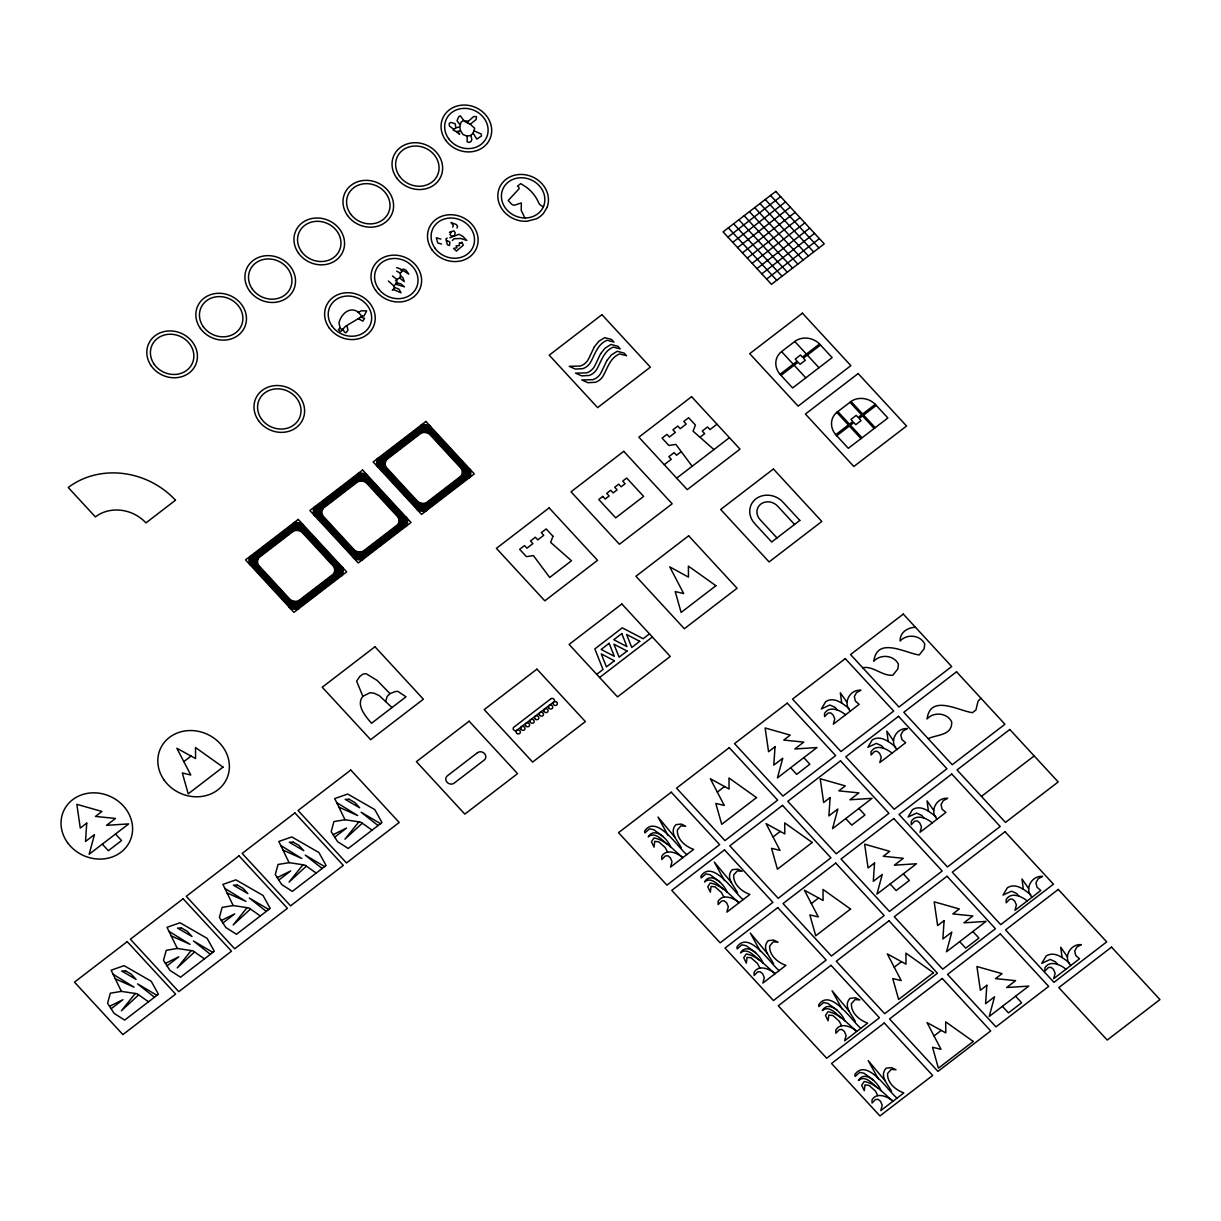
<?xml version="1.0" encoding="UTF-8"?>
<svg xmlns="http://www.w3.org/2000/svg" width="1221" height="1221" viewBox="0 0 1221 1221"><rect width="100%" height="100%" fill="white"/><g stroke="black" fill="none" stroke-linecap="round" stroke-linejoin="round"><path stroke-width="1.5" d="M470.207 124.252L474.694 128.251L473.107 133.104L470.94 135.363L467.246 136.187L463.217 134.661L460.531 130.876L459.691 126.892L461.172 121.932L463.751 120.558L468.284 121.306L473.641 116.59L476.495 116.606L476.129 119.505L470.207 124.252L464.957 121.642M470.94 135.363L471.779 139.545L471.23 141.377L469.017 142.475L467.109 141.728L467.246 136.187M400.763 275.763L402.976 277.93L404.273 281.624L400.274 278.525L400.412 273.214L401.984 270.955L399.725 268.62L396.642 267.658M388.37 280.983L394.398 286.492L394.124 288.69L392.277 290.216M452.335 240.522L454.136 238.736L460.76 238.477L466.834 240.461L462.912 236.416L458.913 234.264L449.832 237.805M385.622 701.571L387.194 696.321L390.003 693.65L394.841 691.697L397.695 691.284L406.013 696.809L371.55 723.259C365.751 716.559 355.632 705.082 362.851 696.306L370.055 692.704L373.916 693.162L379.212 695.573L392.017 707.554M452.747 227.091L453.327 225.336L450.976 222.466L456.181 224.466L457.585 226.297L457.005 228.052M467.582 122.955L468.284 121.306M459.691 126.892L455.876 127.808L453.037 129.991L456.608 131.67L460.531 130.876M451.251 231.898L450 234.264L451.175 235.974L454.365 236.035L455.204 232.677L453.922 230.845L449.404 232.311M342.307 329.991L340.171 328.128L338.339 329.67L340.628 331.7L345.421 326.343L361.95 316.453L362.072 317.491L364.575 318.36L362.774 321.154L358.272 318.574M393.834 285.882L396.993 282.936L397.008 281.242L395.497 280.632L400.213 277.335M135.287 993.482L121.367 1010.79L138.66 994.856M191.178 950.564L177.259 967.887L194.566 951.953M247.085 907.661L233.165 924.969L250.458 909.035M302.976 864.758L289.056 882.066L306.364 866.132M358.882 821.84L344.948 839.163L362.255 823.229M361.95 316.453L360.119 317.506M357.997 312.607L361.263 310.806L366.682 310.867L363.965 316.025L361.508 315.812L358.028 311.889C349.374 306.12 340.888 314.423 338.98 322.863L340.171 328.128M447.191 238.019L445.894 239.026L447.344 244.749L449.481 245.528L449.862 242.017L446.52 240.354M727.914 237.133L780.646 196.642M732.753 242.369L785.485 201.892M737.591 247.619L790.323 207.143M742.429 252.869L795.176 212.378M747.283 258.104L800.014 217.628M752.121 263.354L804.853 222.878M756.959 268.605L809.691 228.129M761.797 273.84L814.529 233.364M766.635 279.09L819.383 238.614M183.822 761.629L191.056 756.074M781.577 351.602L794.764 341.483A18.208 16.224 23.9 0 1 800.732 338.614L801.846 338.37A18.208 16.224 23.9 0 1 819.23 343.65L832.157 357.6L792.612 387.957L779.746 373.962A18.208 16.224 23.9 0 1 781.577 351.602L793.207 364.194M780.036 374.298L797.16 361.157L795.222 359.066L800.488 355.021L802.426 357.112L819.55 343.971M664.239 464.682L671.275 459.294L668.864 456.669L674.129 452.625L676.556 455.235L681.257 451.633M699.969 437.255L704.67 433.653L702.258 431.028L707.524 426.984L709.95 429.609L716.986 424.206M780.982 375.366L798.122 362.21L800.06 364.301L805.341 360.256L803.403 358.165L820.543 345.009M676.678 478.159L729.41 437.683M835.759 434.676L848.397 424.969L836.797 412.393M875.274 404.334L862.637 414.041L851.022 401.465M836.706 435.729L849.358 426.022L860.973 438.614M876.251 405.372L863.598 415.094L875.213 427.686M111.126 1008.76L122.939 999.694L109.554 1006.302M167.018 965.857L178.831 956.791L165.446 963.384M222.924 922.954L234.737 913.888L221.352 920.481M278.815 880.036L290.629 870.97L277.243 877.578M334.722 837.133L346.52 828.067L333.135 834.66M596.718 674.343L603.021 669.505L594.825 648.916L622.283 627.838L643.131 638.72L649.45 633.867M599.618 677.502L652.35 637.011M717.322 792.093L724.557 786.538M773.03 836.98L780.265 831.425M980.921 698.214L978.052 701.159L975.93 709.996L972.45 712.682C958.516 710.79 930.371 693.849 927.09 718.91C933.744 711.507 947.191 712.774 951.693 721.855C952.38 735.79 936.766 734.386 928.189 738.705M811.339 903.555L818.574 898M981.44 796.397L1034.172 755.921M894.245 967.23L901.48 961.675M934.034 1035.942L941.254 1030.387M400.747 269.612L403.678 269.139L406.044 270.238L408.837 274.16L403.541 270.818L401.77 270.711L401.831 271.703M915.445 627.273C907.707 627.518 899.77 632.295 900.152 640.994C906.821 633.607 920.268 634.874 924.77 643.955L924.16 648.702L919.199 654.975C905.265 653.082 877.121 636.156 873.824 661.202C880.494 653.815 893.94 655.082 898.442 664.163L897.832 668.91L892.872 675.182C882.218 676.358 873.488 665.674 862.667 667.704M344.994 819.734L333.913 821.58L331.196 831.623L337.606 841.666L348.229 848.473L381.99 822.557L374.801 809.615L347.695 794.032L334.722 798.58L344.994 819.734L360.683 822.115L372.1 830.158M289.087 862.652L278.022 864.483L275.29 874.526L281.715 884.569L292.338 891.376L326.099 865.475L318.91 852.533L291.804 836.934L278.815 841.483L289.087 862.652L304.792 865.033L316.208 873.061M233.196 905.555L222.13 907.386L219.398 917.429L225.809 927.472L236.447 934.294L270.192 908.378L263.003 895.436L235.897 879.853L222.924 884.401L233.196 905.555L248.901 907.936L260.302 915.964M177.304 948.458L166.224 950.304L163.507 960.347L169.917 970.39L180.54 977.197L214.301 951.281L207.112 938.338L180.006 922.755L167.018 927.304L177.304 948.458L192.994 950.854L204.411 958.882M121.398 991.376L110.333 993.207L107.601 1003.25L114.026 1013.293L124.649 1020.1L158.409 994.199L151.221 981.257L124.099 965.658L111.126 970.207L121.398 991.376L137.103 993.757L148.519 1001.785M440.918 239.087L436.34 237.79L437.759 242.979L441.529 244.032M395.802 282.906L400.58 283.623L404.502 286.874L395.986 284.234M845.573 714.789C840.155 710.179 829.273 705.311 824.511 713.476L824.602 716.635L827.975 713.125L830.616 712.85L833.088 714.911L834.767 718.833L833.317 724.19L859.157 704.364L855.372 701.068L854.334 696.535L856.547 692.597L860.958 690.247C850.396 689.056 842.169 702.808 850.365 711.11M892.063 753.159C886.629 748.549 875.762 743.681 871 751.846L871.092 755.005L874.465 751.495L877.09 751.236L879.578 753.281L881.257 757.203L879.807 762.56L905.646 742.734L901.861 739.438L900.823 734.92L903.036 730.967L907.447 728.616C896.87 727.426 888.659 741.178 896.855 749.48M932.295 822.862C926.861 818.253 915.994 813.384 911.232 821.55L911.309 824.709L914.682 821.184L917.322 820.924L919.795 822.969L921.473 826.907L920.039 832.264L945.878 812.438L942.078 809.141L941.055 804.608L943.253 800.655L947.679 798.32C937.102 797.13 928.891 810.881 937.087 819.184M1027.212 900.961C1021.779 896.351 1010.912 891.467 1006.15 899.633L1006.241 902.807L1009.614 899.282L1012.24 899.022L1014.727 901.067L1016.406 904.99L1014.956 910.362L1040.796 890.521L1037.011 887.24L1035.973 882.707L1038.186 878.754L1042.597 876.419C1032.035 875.213 1023.808 888.964 1032.004 897.282M1065.948 969.215C1060.515 964.605 1049.648 959.737 1044.886 967.902L1044.978 971.061L1048.351 967.551L1050.976 967.291L1053.464 969.337L1055.142 973.259L1053.692 978.632L1079.532 958.79L1075.747 955.509L1074.709 950.976L1076.922 947.023L1081.333 944.672C1070.756 943.482 1062.545 957.233 1070.741 965.536M460.103 242.811L461.584 243.086L459.294 243.025L459.401 245.558L456.074 245.894L457.02 247.787L453.571 248.428L456.41 251.083L463.308 245.177L461.859 242.063M400.412 273.214L396.718 271.138M463.751 120.558L460.439 115.858L458.669 116.804L457.005 120.696L459.691 124.267M394.414 287.408L399.008 289.209L401.037 292.765L393.193 289.453M397.207 279.64L392.46 275.977M338.873 807.142L357.692 815.567L336.675 802.609M282.967 850.045L301.801 858.485L280.769 845.512M227.075 892.948L245.909 901.388L224.878 888.43M171.184 935.866L190.003 944.306L168.986 931.333M115.278 978.769L134.112 987.209L113.08 974.236M543.238 206.99L540.323 204.96A9.676 8.623 23.9 0 1 538.675 202.823L538.049 201.389A36.752 32.738 23.9 0 0 526.266 187.164L520.757 183.623L517.445 186.187L518.467 186.935A1.801 1.603 23.9 0 1 518.727 189.209L508.195 200.458L511.187 203.724A4.045 3.602 23.9 0 0 514.56 205.189L521.336 202.93L521.23 210.47L524.908 217.964M474.343 130.937L481.272 134.066L481.532 135.882L476.816 139.102L473.107 133.104M849.236 708.684C842.811 703.601 834.248 696.306 825.747 701.571L821.367 708.928L829.868 705.005L835.088 707.371L837.301 709.996M895.726 747.054C889.3 741.971 880.738 734.691 872.237 739.941L867.856 747.313L876.342 743.375L881.577 745.741L883.79 748.366M935.942 816.742C929.532 811.675 920.97 804.38 912.469 809.645L908.088 817.002L916.574 813.079L921.794 815.43L924.007 818.07M1030.875 894.84C1024.45 889.773 1015.887 882.478 1007.386 887.743L1003.006 895.1L1011.492 891.177L1016.727 893.528L1018.94 896.168M1069.611 963.11C1063.186 958.027 1054.623 950.747 1046.122 955.997L1041.742 963.369L1050.228 959.447L1055.448 961.797L1057.676 964.422M681.272 847.817C677.853 840.75 668.665 832.569 675.915 824.633L681.364 824.068L685.759 826.235L680.997 825.823L677.365 829.929C676.785 839.376 685.469 846.535 693.604 849.373L670.558 867.078L672.008 861.705L670.329 857.783L667.841 855.738L665.216 855.997L661.843 859.508L661.751 856.348C666.513 848.183 677.38 853.052 682.814 857.661C673.885 850.594 665.72 840.002 653.952 837.957L651.419 841.712L654.029 847.115L654.746 841.345L658.806 841.834L665.14 847.466L667.566 852.06M737.591 892.872C734.172 885.805 724.984 877.624 732.234 869.688L737.682 869.123L742.078 871.275L737.316 870.878L733.668 874.984C733.104 884.416 741.788 891.589 749.923 894.428L726.877 912.118L728.327 906.745L726.648 902.823L724.16 900.777L721.535 901.037L718.162 904.563L718.07 901.403C722.832 893.223 733.699 898.107 739.132 902.716C730.204 895.634 722.038 885.042 710.271 883.012L707.737 886.767L710.347 892.154L711.065 886.385L715.124 886.873L721.458 892.52L723.885 897.114M773.58 963.812C770.176 956.745 760.988 948.564 768.238 940.628L773.671 940.063L778.067 942.23L773.305 941.818L769.673 945.924C769.093 955.371 777.777 962.53 785.912 965.384L762.866 983.073L764.315 977.7L762.637 973.778L760.164 971.733L757.524 971.992L754.151 975.503L754.059 972.343C758.821 964.178 769.703 969.047 775.121 973.656C766.193 966.589 758.043 955.997 746.275 953.952L743.726 957.707L746.336 963.11L747.054 957.34L751.113 957.829L757.463 963.461L759.874 968.055M855.341 1021.534C851.922 1014.468 842.734 1006.287 849.984 998.351L855.433 997.771L859.828 999.938L855.066 999.541L851.419 1003.631C850.854 1013.079 859.538 1020.252 867.673 1023.091L844.627 1040.78L846.077 1035.408L844.398 1031.486L841.91 1029.44L839.285 1029.7L835.912 1033.225L835.82 1030.051C840.582 1021.885 851.449 1026.769 856.883 1031.379C847.954 1024.297 839.789 1013.705 828.021 1011.675L825.488 1015.414L828.097 1020.817L828.815 1015.048L832.875 1015.536L839.209 1021.168L841.635 1025.777M891.513 1091.36C888.094 1084.294 878.906 1076.113 886.156 1068.177L891.605 1067.612L896 1069.779L891.238 1069.367L887.591 1073.473C887.026 1082.905 895.71 1090.078 903.845 1092.917L880.799 1110.606L882.234 1105.249L880.555 1101.327L878.082 1099.282L875.457 1099.541L872.084 1103.051L871.992 1099.892C876.754 1091.727 887.621 1096.595 893.055 1101.205C884.126 1094.138 875.961 1083.531 864.193 1081.501L861.66 1085.255L864.27 1090.658L864.987 1084.889L869.047 1085.362L875.381 1091.009L877.807 1095.603M380.54 823.671L361.126 812.224L378.067 825.564M324.633 866.589L305.219 855.127L322.176 868.482M268.742 909.492L249.328 898.046L266.285 911.385M212.836 952.411L193.437 940.948L210.378 954.288M156.944 995.313L137.53 983.867L154.487 997.206M670.68 847.069C667.994 839.193 654.425 826.052 648.229 836.904C654.838 831.028 662.347 840.323 667.124 844.169M726.999 892.108C724.312 884.233 710.744 871.092 704.548 881.944C711.156 876.083 718.665 885.378 723.442 889.224M763.003 963.064C760.301 955.188 746.733 942.047 740.552 952.899C747.145 947.023 754.654 956.318 759.431 960.164M844.749 1020.771C842.063 1012.896 828.494 999.755 822.298 1010.606C828.906 1004.746 836.416 1014.041 841.193 1017.887M880.921 1090.597C878.235 1082.737 864.651 1069.596 858.47 1080.448C865.078 1074.572 872.588 1083.866 877.365 1087.713M453.54 128.999L449.557 126.221L449.114 123.55L450.656 122.359L455.158 123.733L455.876 127.808M743.162 899.618C735.21 893.925 713.003 858.332 700.915 876.159L701.19 877.975L705.814 873.854L710.134 874.755L719.657 881.669M686.843 854.578C678.891 848.87 656.7 813.293 644.596 831.104L644.886 832.936L649.496 828.815L653.815 829.715L663.354 836.614M860.912 1028.28C852.96 1022.588 830.753 986.995 818.665 1004.822L818.94 1006.638L823.565 1002.517L827.884 1003.418L837.408 1010.332M779.151 970.573C771.214 964.865 749.007 929.288 736.904 947.099L737.194 948.931L741.819 944.81L746.138 945.71L755.662 952.609M897.084 1098.106C889.132 1092.413 866.925 1056.821 854.837 1074.648L855.112 1076.479L859.737 1072.359L864.056 1073.259L873.58 1080.158M713.919 449.572L693.085 431.196L695.421 425.076L688.644 417.735L683.775 421.474L686.187 424.099L680.219 428.678L677.808 426.053L672.924 429.792L675.35 432.417L669.383 436.996L666.971 434.371L662.087 438.125L668.864 445.467L675.869 444.413L692.17 466.269M770.527 195.452L818.94 247.909M765.262 199.496L813.674 251.953M759.981 203.541L808.394 255.998M754.715 207.601L803.128 260.058M749.435 211.645L797.847 264.102M744.169 215.69L792.582 268.147M738.888 219.734L787.301 272.191M733.623 223.779L782.035 276.236M728.342 227.839L776.754 280.296M794.764 341.483L806.379 354.075M807.356 355.128L818.97 367.719M849.953 402.258L861.583 414.85L858.149 417.49L856.211 415.384L850.945 419.429L852.869 421.535L849.45 424.16L837.835 411.569M874.16 428.495L862.545 415.903L859.111 418.528L861.049 420.635L855.784 424.679L853.845 422.588L850.411 425.213L862.041 437.805M794.169 365.247L805.784 377.838M794.566 524.45L777.609 506.105A12.134 10.821 23.9 0 0 760.759 504.105A12.134 10.821 23.9 0 0 760.042 519.597L776.983 537.957M972.862 931.516L978.921 938.064L965.735 948.183L959.675 941.635M858.882 808.455L864.941 815.002L851.754 825.121L845.71 818.574M803.8 757.661L809.844 764.224L796.672 774.343L790.613 767.78M903.296 873.885L909.355 880.433L896.168 890.567L890.124 884.004M1015.597 996.214L1021.641 1002.777L1008.454 1012.896L1002.41 1006.333M390.003 693.65L377.197 680.463L366.102 673.702L363.156 674.023L359.859 676.403L356.624 681.135L362.851 696.306M115.507 834.019L121.551 840.567L108.379 850.686L102.32 844.138M849.175 1011.263L832.066 990.765L842.185 1009.157M731.425 882.6L714.316 862.102L724.435 880.494M885.347 1081.089L868.223 1060.606L878.357 1078.982M767.414 953.555L750.305 933.058L760.424 951.449M675.106 837.56L657.997 817.063L668.116 835.454M456.242 131.593L459.691 134.341L457.783 131.441M1028.631 888.506L1021.962 878.952L1023.351 889.285M1067.368 956.76L1060.698 947.206L1062.087 957.554M893.482 740.704L886.812 731.15L888.201 741.498M933.714 810.408L927.029 800.854L928.433 811.202M847.008 702.334L840.323 692.78L841.727 703.128M347.085 326.465L347.954 330.143L346.001 332.768L344.353 332.066L342.994 328.907M469.017 477.96A7.28 6.487 23.9 0 0 470.665 476.007L470.909 470.985A7.28 6.487 23.9 0 0 469.444 468.666M420.604 425.503A7.28 6.487 23.9 0 1 422.985 424.359L428.464 425A7.28 6.487 23.9 0 1 430.723 426.709M377.991 467.185A7.28 6.487 23.9 0 1 376.541 464.865L376.77 459.829A7.28 6.487 23.9 0 1 378.418 457.89M426.831 510.347A7.28 6.487 23.9 0 1 424.45 511.492L418.971 510.851A7.28 6.487 23.9 0 1 416.712 509.142M363.553 558.913A7.28 6.487 23.9 0 1 361.172 560.073L355.693 559.416A7.28 6.487 23.9 0 1 353.434 557.722M405.738 526.541A7.28 6.487 23.9 0 0 407.387 524.587L407.616 519.551A7.28 6.487 23.9 0 0 406.166 517.246M314.713 515.75A7.28 6.487 23.9 0 1 313.263 513.446L313.492 508.409A7.28 6.487 23.9 0 1 315.14 506.456M357.326 474.084A7.28 6.487 23.9 0 1 359.707 472.924L365.186 473.58A7.28 6.487 23.9 0 1 367.445 475.274M292.994 523.458A7.28 6.487 23.9 0 1 295.375 522.313L300.854 522.97A7.28 6.487 23.9 0 1 303.113 524.664M250.366 565.14A7.28 6.487 23.9 0 1 248.916 562.82L249.16 557.799A7.28 6.487 23.9 0 1 250.809 555.845M299.221 608.302A7.28 6.487 23.9 0 1 296.825 609.447L291.361 608.806A7.28 6.487 23.9 0 1 289.102 607.112M341.407 575.915A7.28 6.487 23.9 0 0 343.055 573.977L343.284 568.94A7.28 6.487 23.9 0 0 341.834 566.62M86.737 823.122L85.501 841.467L94.475 834.584L89.133 854.257L128.693 823.9L106.532 825.335L115.507 818.452L95.467 816.422L101.923 811.461L76.831 804.318L80.281 828.082L86.737 823.122M775.03 746.764L773.793 765.124L782.768 758.241L777.426 777.899L816.986 747.542L794.825 748.977L803.784 742.093L783.76 740.079L790.216 735.118L765.124 727.96L768.574 751.724L775.03 746.764M830.127 797.557L828.891 815.903L837.85 809.019L832.524 828.693L872.069 798.336L849.923 799.77L858.882 792.887L838.842 790.857L845.298 785.897L820.222 778.754L823.656 802.518L830.127 797.557M874.541 862.988L873.305 881.348L882.264 874.465L876.937 894.123L916.483 863.766L894.337 865.201L903.296 858.317L883.256 856.287L889.712 851.342L864.636 844.184L868.07 867.948L874.541 862.988M944.092 920.619L942.871 938.964L951.831 932.096L946.504 951.754L986.049 921.397L963.888 922.832L972.862 915.948L952.823 913.918L959.279 908.958L934.187 901.815L937.636 925.579L944.092 920.619M986.827 985.316L985.591 1003.677L994.55 996.794L989.224 1016.452L1028.769 986.095L1006.623 987.53L1015.582 980.646L995.542 978.632L1002.014 973.671L976.922 966.513L980.371 990.277L986.827 985.316M249.603 559.523L249.939 562.942A7.28 6.487 23.9 0 0 251.389 565.262L289.148 606.181A7.28 6.487 23.9 0 0 291.407 607.875L296.871 608.531A7.28 6.487 23.9 0 0 299.267 607.371L340.4 575.808A7.28 6.487 23.9 0 0 342.048 573.855L342.277 568.818A7.28 6.487 23.9 0 0 340.827 566.513L303.067 525.595A7.28 6.487 23.9 0 0 300.809 523.885L295.329 523.244A7.28 6.487 23.9 0 0 292.948 524.389L251.816 555.967A7.28 6.487 23.9 0 0 250.168 557.921L249.603 559.523M250.626 559.63L250.946 563.064A7.28 6.487 23.9 0 0 252.396 565.384L289.194 605.25A7.28 6.487 23.9 0 0 291.437 606.944L296.917 607.6A7.28 6.487 23.9 0 0 299.298 606.44L339.377 575.686A7.28 6.487 23.9 0 0 341.025 573.733L341.269 568.696A7.28 6.487 23.9 0 0 339.82 566.391L303.022 526.526A7.28 6.487 23.9 0 0 300.763 524.816L295.299 524.175A7.28 6.487 23.9 0 0 292.903 525.32L252.823 556.089A7.28 6.487 23.9 0 0 251.175 558.043L250.626 559.63M251.633 559.752L251.953 563.186A7.28 6.487 23.9 0 0 253.403 565.506L289.24 604.319A7.28 6.487 23.9 0 0 291.483 606.013L296.962 606.669A7.28 6.487 23.9 0 0 299.343 605.509L338.37 575.564A7.28 6.487 23.9 0 0 340.018 573.611L340.247 568.589A7.28 6.487 23.9 0 0 338.797 566.269L302.976 527.457A7.28 6.487 23.9 0 0 300.717 525.747L295.253 525.106A7.28 6.487 23.9 0 0 292.857 526.251L253.846 556.211A7.28 6.487 23.9 0 0 252.182 558.15L251.633 559.752M252.64 559.874L252.961 563.308A7.28 6.487 23.9 0 0 254.426 565.613L289.27 603.388A7.28 6.487 23.9 0 0 291.529 605.082L297.008 605.738A7.28 6.487 23.9 0 0 299.389 604.593L337.362 575.442A7.28 6.487 23.9 0 0 339.011 573.488L339.24 568.467A7.28 6.487 23.9 0 0 337.79 566.147L302.93 528.372A7.28 6.487 23.9 0 0 300.687 526.678L295.207 526.037A7.28 6.487 23.9 0 0 292.826 527.182L254.853 556.333A7.28 6.487 23.9 0 0 253.205 558.272L252.64 559.874M253.647 559.996L253.983 563.43A7.28 6.487 23.9 0 0 255.433 565.735L289.316 602.457A7.28 6.487 23.9 0 0 291.575 604.166L297.054 604.807A7.28 6.487 23.9 0 0 299.435 603.662L336.34 575.32A7.28 6.487 23.9 0 0 338.003 573.366L338.232 568.345A7.28 6.487 23.9 0 0 336.782 566.025L302.884 529.304A7.28 6.487 23.9 0 0 300.641 527.609L295.161 526.968A7.28 6.487 23.9 0 0 292.781 528.113L255.861 556.44A7.28 6.487 23.9 0 0 254.212 558.394L253.647 559.996M254.67 560.118L254.991 563.537A7.28 6.487 23.9 0 0 256.441 565.857L289.362 601.526A7.28 6.487 23.9 0 0 291.621 603.235L297.085 603.876A7.28 6.487 23.9 0 0 299.481 602.731L335.332 575.198A7.28 6.487 23.9 0 0 336.981 573.26L337.225 568.223A7.28 6.487 23.9 0 0 335.76 565.903L302.854 530.235A7.28 6.487 23.9 0 0 300.595 528.54L295.116 527.884A7.28 6.487 23.9 0 0 292.735 529.044L256.868 556.562A7.28 6.487 23.9 0 0 255.22 558.516L254.67 560.118M255.677 560.241L255.998 563.659A7.28 6.487 23.9 0 0 257.448 565.979L289.408 600.595A7.28 6.487 23.9 0 0 291.666 602.304L297.13 602.945A7.28 6.487 23.9 0 0 299.527 601.8L334.325 575.076A7.28 6.487 23.9 0 0 335.973 573.137L336.202 568.101A7.28 6.487 23.9 0 0 334.752 565.796L302.808 531.166A7.28 6.487 23.9 0 0 300.549 529.471L295.07 528.815A7.28 6.487 23.9 0 0 292.689 529.975L257.89 556.684A7.28 6.487 23.9 0 0 256.242 558.638L255.677 560.241M256.685 560.347L257.021 563.781A7.28 6.487 23.9 0 0 258.47 566.101L289.453 599.679A7.28 6.487 23.9 0 0 291.697 601.373L297.176 602.014A7.28 6.487 23.9 0 0 299.557 600.869L333.318 574.969A7.28 6.487 23.9 0 0 334.966 573.015L335.195 567.979A7.28 6.487 23.9 0 0 333.745 565.674L302.762 532.097A7.28 6.487 23.9 0 0 300.503 530.402L295.039 529.746A7.28 6.487 23.9 0 0 292.643 530.906L258.898 556.807A7.28 6.487 23.9 0 0 257.249 558.76L256.685 560.347M313.934 510.134L314.27 513.568A7.28 6.487 23.9 0 0 315.72 515.873L353.48 556.791A7.28 6.487 23.9 0 0 355.738 558.485L361.202 559.142A7.28 6.487 23.9 0 0 363.599 557.997L404.731 526.419A7.28 6.487 23.9 0 0 406.379 524.465L406.608 519.444A7.28 6.487 23.9 0 0 405.158 517.124L367.399 476.205A7.28 6.487 23.9 0 0 365.14 474.511L359.676 473.855A7.28 6.487 23.9 0 0 357.28 475.015L316.147 506.578A7.28 6.487 23.9 0 0 314.499 508.531L313.934 510.134M314.957 510.256L315.277 513.675A7.28 6.487 23.9 0 0 316.727 515.995L353.525 555.86A7.28 6.487 23.9 0 0 355.784 557.57L361.248 558.211A7.28 6.487 23.9 0 0 363.644 557.066L403.708 526.297A7.28 6.487 23.9 0 0 405.372 524.343L405.601 519.322A7.28 6.487 23.9 0 0 404.151 517.002L367.353 477.136A7.28 6.487 23.9 0 0 365.094 475.442L359.63 474.786A7.28 6.487 23.9 0 0 357.234 475.931L317.17 506.7A7.28 6.487 23.9 0 0 315.506 508.653L314.957 510.256M315.964 510.378L316.285 513.797A7.28 6.487 23.9 0 0 317.735 516.117L353.571 554.929A7.28 6.487 23.9 0 0 355.815 556.639L361.294 557.28A7.28 6.487 23.9 0 0 363.675 556.135L402.701 526.175A7.28 6.487 23.9 0 0 404.349 524.221L404.594 519.2A7.28 6.487 23.9 0 0 403.144 516.88L367.307 478.067A7.28 6.487 23.9 0 0 365.064 476.373L359.584 475.717A7.28 6.487 23.9 0 0 357.204 476.862L318.177 506.822A7.28 6.487 23.9 0 0 316.529 508.775L315.964 510.378M316.972 510.485L317.307 513.919A7.28 6.487 23.9 0 0 318.757 516.239L353.617 553.998A7.28 6.487 23.9 0 0 355.86 555.708L361.34 556.349A7.28 6.487 23.9 0 0 363.721 555.204L401.694 526.053A7.28 6.487 23.9 0 0 403.342 524.114L403.571 519.078A7.28 6.487 23.9 0 0 402.121 516.758L367.262 478.998A7.28 6.487 23.9 0 0 365.018 477.289L359.539 476.648A7.28 6.487 23.9 0 0 357.158 477.793L319.185 506.944A7.28 6.487 23.9 0 0 317.536 508.898L316.972 510.485M317.994 510.607L318.315 514.041A7.28 6.487 23.9 0 0 319.765 516.361L353.647 553.067A7.28 6.487 23.9 0 0 355.906 554.777L361.385 555.418A7.28 6.487 23.9 0 0 363.766 554.273L400.686 525.93A7.28 6.487 23.9 0 0 402.335 523.992L402.564 518.956A7.28 6.487 23.9 0 0 401.114 516.636L367.231 479.929A7.28 6.487 23.9 0 0 364.972 478.22L359.493 477.579A7.28 6.487 23.9 0 0 357.112 478.724L320.192 507.066A7.28 6.487 23.9 0 0 318.544 509.004L317.994 510.607M319.002 510.729L319.322 514.163A7.28 6.487 23.9 0 0 320.772 516.468L353.693 552.151A7.28 6.487 23.9 0 0 355.952 553.846L361.431 554.487A7.28 6.487 23.9 0 0 363.812 553.342L399.664 525.824A7.28 6.487 23.9 0 0 401.312 523.87L401.556 518.833A7.28 6.487 23.9 0 0 400.106 516.529L367.185 480.86A7.28 6.487 23.9 0 0 364.926 479.151L359.447 478.51A7.28 6.487 23.9 0 0 357.066 479.655L321.215 507.188A7.28 6.487 23.9 0 0 319.566 509.126L319.002 510.729M320.009 510.851L320.329 514.285A7.28 6.487 23.9 0 0 321.795 516.59L353.739 551.22A7.28 6.487 23.9 0 0 355.998 552.915L361.462 553.571A7.28 6.487 23.9 0 0 363.858 552.411L398.656 525.702A7.28 6.487 23.9 0 0 400.305 523.748L400.549 518.727A7.28 6.487 23.9 0 0 399.084 516.407L367.139 481.776A7.28 6.487 23.9 0 0 364.881 480.082L359.417 479.441A7.28 6.487 23.9 0 0 357.02 480.586L322.222 507.295A7.28 6.487 23.9 0 0 320.574 509.249L320.009 510.851M321.016 510.973L321.352 514.392A7.28 6.487 23.9 0 0 322.802 516.712L353.785 550.289A7.28 6.487 23.9 0 0 356.044 551.984L361.508 552.64A7.28 6.487 23.9 0 0 363.904 551.48L397.649 525.579A7.28 6.487 23.9 0 0 399.298 523.626L399.526 518.604A7.28 6.487 23.9 0 0 398.077 516.285L367.094 482.707A7.28 6.487 23.9 0 0 364.835 481.013L359.371 480.372A7.28 6.487 23.9 0 0 356.975 481.517L323.229 507.417A7.28 6.487 23.9 0 0 321.581 509.371L321.016 510.973M377.228 461.553L377.548 464.987A7.28 6.487 23.9 0 0 378.998 467.307L416.758 508.211A7.28 6.487 23.9 0 0 419.017 509.92L424.496 510.561A7.28 6.487 23.9 0 0 426.877 509.416L468.009 477.838A7.28 6.487 23.9 0 0 469.658 475.885L469.887 470.863A7.28 6.487 23.9 0 0 468.437 468.543L430.677 427.625A7.28 6.487 23.9 0 0 428.418 425.931L422.954 425.29A7.28 6.487 23.9 0 0 420.558 426.434L379.426 458.012A7.28 6.487 23.9 0 0 377.777 459.951L377.228 461.553M378.235 461.675L378.556 465.109A7.28 6.487 23.9 0 0 380.006 467.414L416.804 507.295A7.28 6.487 23.9 0 0 419.062 508.989L424.526 509.63A7.28 6.487 23.9 0 0 426.923 508.485L467.002 477.716A7.28 6.487 23.9 0 0 468.65 475.778L468.879 470.741A7.28 6.487 23.9 0 0 467.429 468.421L430.631 428.556A7.28 6.487 23.9 0 0 428.373 426.862L422.909 426.221A7.28 6.487 23.9 0 0 420.512 427.365L380.448 458.134A7.28 6.487 23.9 0 0 378.8 460.073L378.235 461.675M379.243 461.797L379.563 465.232A7.28 6.487 23.9 0 0 381.028 467.536L416.849 506.364A7.28 6.487 23.9 0 0 419.108 508.058L424.572 508.699A7.28 6.487 23.9 0 0 426.968 507.554L465.979 477.594A7.28 6.487 23.9 0 0 467.628 475.656L467.872 470.619A7.28 6.487 23.9 0 0 466.422 468.315L430.586 429.487A7.28 6.487 23.9 0 0 428.342 427.793L422.863 427.136A7.28 6.487 23.9 0 0 420.482 428.296L381.456 458.241A7.28 6.487 23.9 0 0 379.807 460.195L379.243 461.797M380.25 461.92L380.586 465.338A7.28 6.487 23.9 0 0 382.036 467.658L416.895 505.433A7.28 6.487 23.9 0 0 419.139 507.127L424.618 507.783A7.28 6.487 23.9 0 0 426.999 506.623L464.972 477.487A7.28 6.487 23.9 0 0 466.62 475.534L466.849 470.497A7.28 6.487 23.9 0 0 465.399 468.192L430.555 430.418A7.28 6.487 23.9 0 0 428.296 428.724L422.817 428.067A7.28 6.487 23.9 0 0 420.436 429.227L382.463 458.363A7.28 6.487 23.9 0 0 380.815 460.317L380.25 461.92M381.273 462.042L381.593 465.46A7.28 6.487 23.9 0 0 383.043 467.78L416.926 504.502A7.28 6.487 23.9 0 0 419.185 506.196L424.664 506.852A7.28 6.487 23.9 0 0 427.045 505.692L463.965 477.365A7.28 6.487 23.9 0 0 465.613 475.412L465.842 470.39A7.28 6.487 23.9 0 0 464.392 468.07L430.509 431.349A7.28 6.487 23.9 0 0 428.25 429.655L422.771 428.998A7.28 6.487 23.9 0 0 420.39 430.158L383.47 458.486A7.28 6.487 23.9 0 0 381.822 460.439L381.273 462.042M382.28 462.149L382.6 465.583A7.28 6.487 23.9 0 0 384.05 467.902L416.971 503.571A7.28 6.487 23.9 0 0 419.23 505.265L424.71 505.921A7.28 6.487 23.9 0 0 427.091 504.761L462.942 477.243A7.28 6.487 23.9 0 0 464.606 475.29L464.835 470.268A7.28 6.487 23.9 0 0 463.385 467.948L430.464 432.28A7.28 6.487 23.9 0 0 428.205 430.586L422.741 429.929A7.28 6.487 23.9 0 0 420.345 431.074L384.493 458.608A7.28 6.487 23.9 0 0 382.845 460.561L382.28 462.149M383.287 462.271L383.623 465.705A7.28 6.487 23.9 0 0 385.073 468.025L417.017 502.64A7.28 6.487 23.9 0 0 419.276 504.334L424.74 504.99A7.28 6.487 23.9 0 0 427.136 503.846L461.935 477.121A7.28 6.487 23.9 0 0 463.583 475.167L463.827 470.146A7.28 6.487 23.9 0 0 462.377 467.826L430.418 433.211A7.28 6.487 23.9 0 0 428.159 431.501L422.695 430.86A7.28 6.487 23.9 0 0 420.299 432.005L385.5 458.73A7.28 6.487 23.9 0 0 383.852 460.668L383.287 462.271M384.294 462.393L384.63 465.827A7.28 6.487 23.9 0 0 386.08 468.147L417.063 501.709A7.28 6.487 23.9 0 0 419.322 503.403L424.786 504.059A7.28 6.487 23.9 0 0 427.182 502.915L460.928 476.999A7.28 6.487 23.9 0 0 462.576 475.061L462.805 470.024A7.28 6.487 23.9 0 0 461.355 467.704L430.372 434.142A7.28 6.487 23.9 0 0 428.113 432.432L422.649 431.791A7.28 6.487 23.9 0 0 420.253 432.936L386.508 458.852A7.28 6.487 23.9 0 0 384.859 460.79L384.294 462.393M552.96 536.263L550.625 542.383L571.459 560.76L549.709 577.457L533.409 555.601L526.419 556.654L519.642 549.313L524.511 545.573L526.923 548.183L532.89 543.604L530.479 540.979L535.347 537.24L537.774 539.865L543.727 535.286L541.315 532.661L546.184 528.922L552.96 536.263M258.257 558.867L257.921 559.645A7.28 6.487 23.9 0 0 257.768 563.049L258.028 563.904A7.28 6.487 23.9 0 0 259.478 566.223L289.499 598.748A7.28 6.487 23.9 0 0 291.743 600.442L292.613 600.824A7.28 6.487 23.9 0 0 296.321 601.266L297.222 601.083A7.28 6.487 23.9 0 0 299.603 599.938L332.295 574.847A7.28 6.487 23.9 0 0 333.944 572.893L334.295 572.115A7.28 6.487 23.9 0 0 334.447 568.711L334.188 567.872A7.28 6.487 23.9 0 0 332.738 565.552L302.716 533.028A7.28 6.487 23.9 0 0 300.458 531.333L299.588 530.952A7.28 6.487 23.9 0 0 295.894 530.509L294.994 530.677A7.28 6.487 23.9 0 0 292.597 531.822L259.905 556.929A7.28 6.487 23.9 0 0 258.257 558.867M322.588 509.493L322.252 510.271A7.28 6.487 23.9 0 0 322.1 513.675L322.359 514.514A7.28 6.487 23.9 0 0 323.809 516.834L353.831 549.358A7.28 6.487 23.9 0 0 356.074 551.053L356.959 551.434A7.28 6.487 23.9 0 0 360.653 551.877L361.553 551.709A7.28 6.487 23.9 0 0 363.934 550.549L396.642 525.457A7.28 6.487 23.9 0 0 398.29 523.504L398.626 522.725A7.28 6.487 23.9 0 0 398.779 519.322L398.519 518.482A7.28 6.487 23.9 0 0 397.069 516.162L367.048 483.638A7.28 6.487 23.9 0 0 364.804 481.944L363.919 481.562A7.28 6.487 23.9 0 0 360.226 481.12L359.325 481.288A7.28 6.487 23.9 0 0 356.944 482.448L324.237 507.539A7.28 6.487 23.9 0 0 322.588 509.493M385.867 460.912L385.531 461.691A7.28 6.487 23.9 0 0 385.378 465.094L385.638 465.949A7.28 6.487 23.9 0 0 387.088 468.254L417.109 500.778A7.28 6.487 23.9 0 0 419.368 502.487L420.238 502.869A7.28 6.487 23.9 0 0 423.931 503.296L424.832 503.128A7.28 6.487 23.9 0 0 427.228 501.984L459.92 476.877A7.28 6.487 23.9 0 0 461.569 474.938L461.904 474.16A7.28 6.487 23.9 0 0 462.057 470.757L461.797 469.902A7.28 6.487 23.9 0 0 460.348 467.582L430.326 435.073A7.28 6.487 23.9 0 0 428.083 433.363L427.197 432.982A7.28 6.487 23.9 0 0 423.504 432.555L422.603 432.722A7.28 6.487 23.9 0 0 420.222 433.867L387.515 458.959A7.28 6.487 23.9 0 0 385.867 460.912M594.352 346.81L588.69 358.699A17.125 15.247 23.9 0 1 580.494 366.025L569.2 366.331L575.412 369.078L582.921 368.65A17.125 15.247 23.9 0 0 591.101 361.324C595.283 353.495 597.969 343.864 607.051 340.277L613.98 342.078L611.553 339.469L604.639 337.652L598.885 341.239L594.352 346.81M600.64 353.632L594.978 365.522A17.125 15.247 23.9 0 1 586.797 372.848L575.488 373.153L581.715 375.885L589.209 375.473A17.125 15.247 23.9 0 0 597.405 368.147C601.571 360.317 604.258 350.686 613.354 347.1L620.268 348.901L617.857 346.276L610.927 344.475L605.173 348.061L600.64 353.632M606.929 360.454L601.266 372.344A17.125 15.247 23.9 0 1 593.085 379.67L581.791 379.96L588.003 382.707L595.512 382.295A17.125 15.247 23.9 0 0 603.693 374.954C607.86 367.139 610.561 357.494 619.642 353.922L626.571 355.723L624.145 353.098L617.216 351.297L611.477 354.868L606.929 360.454M543.635 206.12L542.841 207.875A22.1 19.704 23.9 0 1 526.465 217.933L524.343 217.964A22.1 19.704 23.9 0 1 501.465 194.643A22.1 19.704 23.9 0 1 527.594 178.602A22.1 19.704 23.9 0 1 543.635 206.12M547.023 207.478L543.559 213.263A25.748 22.94 23.9 0 1 536.278 218.849L527.014 221.23A25.748 22.94 23.9 0 1 497.832 195.635A25.748 22.94 23.9 0 1 527.503 175.214A25.748 22.94 23.9 0 1 547.023 207.478M837.301 411.981L836.461 412.667A18.208 16.224 23.9 0 0 835.454 434.34L848.32 448.321L887.881 417.964L874.953 404.014A18.208 16.224 23.9 0 0 857.569 398.733L856.455 398.977A18.208 16.224 23.9 0 0 851.373 401.221L837.301 411.981M175.473 500.213L145.94 522.893A36.416 32.448 23.9 0 0 95.375 516.895L68.254 487.53A77.198 68.788 23.9 0 1 175.473 500.213M298.26 519.413L245.528 559.89L293.94 612.347L346.672 571.871L298.26 519.413M362.606 470.024L309.859 510.515L358.272 562.973L411.019 522.481L362.606 470.024M425.885 421.459L373.153 461.935L421.566 514.392L474.297 473.916L425.885 421.459M601.953 314.682L549.221 355.174L597.634 407.631L650.366 367.139L601.953 314.682M775.808 191.407L723.076 231.883L771.489 284.34L824.221 243.864L775.808 191.407M691.59 396.688L638.858 437.179L687.27 489.636L740.002 449.145L691.59 396.688M802.441 313.187L749.709 353.678L798.122 406.135L850.854 365.644L802.441 313.187M549.129 507.875L496.398 548.366L544.81 600.824L597.542 560.332L549.129 507.875M623.748 451.327L571.016 491.804L619.429 544.261L672.16 503.785L623.748 451.327M374.969 646.748L322.237 687.225L370.65 739.682L423.382 699.206L374.969 646.748M223.016 767.124L188.217 793.848L182.326 772.969L190.781 774.984L176.862 748.259L195.589 758.562L195.497 747.527L223.016 767.124M602.731 496.428L598.748 499.496L615.689 517.857L643.635 496.398L626.694 478.037L622.695 481.105L625.121 483.73L621.123 486.797L618.711 484.172L614.712 487.24L617.139 489.85L613.14 492.918L610.714 490.293L606.73 493.36L609.142 495.985L605.158 499.053L602.731 496.428M858.149 373.565L805.417 414.041L853.83 466.498L906.562 426.022L858.149 373.565M127.213 941.65L74.481 982.142L122.894 1034.599L175.626 994.108L127.213 941.65M183.104 898.748L130.372 939.224L178.785 991.681L231.517 951.205L183.104 898.748M239.011 855.845L186.264 896.321L234.676 948.778L287.423 908.302L239.011 855.845M294.902 812.927L242.17 853.418L290.583 905.86L343.315 865.384L294.902 812.927M350.793 770.024L298.061 810.5L346.474 862.957L399.206 822.481L350.793 770.024M773.412 469.001L720.68 509.478L769.093 561.935L821.825 521.459L773.412 469.001M688.659 535.79L635.927 576.266L684.34 628.723L737.072 588.247L688.659 535.79M469.139 721.184L416.407 761.66L464.819 814.117L517.551 773.641L469.139 721.184M536.95 669.139L484.218 709.615L532.631 762.072L585.363 721.596L536.95 669.139M621.855 603.968L569.108 644.444L617.521 696.901L670.268 656.425L621.855 603.968M609.126 643.314L601.144 649.45L614.285 656.303L609.126 643.314M621.779 633.592L613.797 639.728L626.953 646.596L621.779 633.592M477.442 752.731L447.39 775.793A5.098 4.548 23.9 0 0 447.084 782.31A5.098 4.548 23.9 0 0 454.166 783.149L484.218 760.073A5.098 4.548 23.9 0 0 484.523 753.571A5.098 4.548 23.9 0 0 477.442 752.731M550.885 698.778L513.858 727.197A2.183 1.954 23.9 0 0 513.4 729.532L514.148 730.356A2.183 1.954 23.9 0 0 516.758 730.341L553.785 701.922A2.183 1.954 23.9 0 0 554.242 699.587L553.479 698.763A2.183 1.954 23.9 0 0 550.885 698.778M614.407 660.759L606.425 666.895L601.266 653.907L614.407 660.759M627.075 651.052L619.093 657.173L613.919 644.184L627.075 651.052M639.728 641.33L631.745 647.466L626.571 634.462L639.728 641.33M799.831 520.405L771.703 542.002L754.761 523.641A19.414 17.308 23.9 0 1 755.921 498.855A19.414 17.308 23.9 0 1 782.89 502.045L799.831 520.405M715.918 585.714L681.12 612.438L675.213 591.559L683.684 593.574L669.749 566.849L688.476 577.151L688.385 566.117L715.918 585.714M671.245 792.2L618.513 832.676L666.925 885.133L719.657 844.657L671.245 792.2M729.258 747.664L676.526 788.14L724.938 840.597L777.67 800.121L729.258 747.664M787.255 703.143L734.523 743.62L782.936 796.077L835.668 755.601L787.255 703.143M845.268 658.607L792.536 699.099L840.948 751.556L893.68 711.065L845.268 658.607M903.281 614.087L850.549 654.563L898.961 707.02L951.693 666.544L903.281 614.087M756.516 797.603L721.718 824.312L715.811 803.433L724.282 805.448L710.347 778.739L729.074 789.025L728.983 777.991L756.516 797.603M724.496 849.892L671.764 890.384L720.176 942.826L772.908 902.35L724.496 849.892M782.508 805.372L729.776 845.848L778.189 898.305L830.921 857.829L782.508 805.372M840.521 760.836L787.789 801.327L836.202 853.784L888.934 813.293L840.521 760.836M898.519 716.315L845.787 756.791L894.199 809.248L946.931 768.772L898.519 716.315M956.531 671.794L903.799 712.27L952.212 764.728L1004.944 724.251L956.531 671.794M812.224 842.49L777.426 869.199L771.535 848.32L779.99 850.335L766.071 823.626L784.798 833.912L784.706 822.878L812.224 842.49M777.762 907.6L725.03 948.076L773.442 1000.533L826.174 960.057L777.762 907.6M835.759 863.079L783.027 903.555L831.44 956.012L884.172 915.521L835.759 863.079M893.772 818.543L841.04 859.019L889.453 911.477L942.185 871L893.772 818.543M951.77 774.022L899.038 814.499L947.45 866.956L1000.182 826.48L951.77 774.022M1009.782 729.486L957.05 769.963L1005.463 822.42L1058.195 781.944L1009.782 729.486M850.549 909.05L815.735 935.774L809.844 914.895L818.314 916.91L804.38 890.185L823.107 900.488L823.015 889.453L850.549 909.05M831.013 965.307L778.281 1005.783L826.693 1058.241L879.425 1017.765L831.013 965.307M889.01 920.771L836.278 961.248L884.691 1013.705L937.423 973.229L889.01 920.771M947.023 876.251L894.291 916.727L942.704 969.184L995.436 928.708L947.023 876.251M1005.036 831.715L952.304 872.191L1000.716 924.648L1053.448 884.172L1005.036 831.715M933.439 972.74L898.641 999.45L892.749 978.57L901.205 980.585L887.285 953.876L906.013 964.163L905.906 953.128L933.439 972.74M884.263 1023L831.532 1063.476L879.944 1115.933L932.676 1075.457L884.263 1023M942.276 978.479L889.544 1018.955L937.957 1071.412L990.689 1030.936L942.276 978.479M1000.274 933.943L947.542 974.434L995.954 1026.876L1048.686 986.4L1000.274 933.943M1058.286 889.422L1005.555 929.898L1053.967 982.356L1106.699 941.879L1058.286 889.422M973.229 1041.452L938.415 1068.177L932.523 1047.282L940.994 1049.297L927.06 1022.588L945.787 1032.89L945.695 1021.855L973.229 1041.452M1111.537 947.13L1058.805 987.606L1107.218 1040.063L1159.95 999.572L1111.537 947.13M349.145 799.251L345.207 799.358L359.661 807.753L354.823 802.518L349.145 799.251M293.254 842.154L289.301 842.261L303.77 850.671L298.931 845.42L293.254 842.154M237.347 885.072L233.409 885.179L247.863 893.574L243.025 888.323L237.347 885.072M181.456 927.975L177.503 928.082L191.972 936.476L187.134 931.241L181.456 927.975M125.565 970.878L121.612 970.985L136.08 979.395L131.227 974.144L125.565 970.878M556.501 702.014L556.394 701.922A2.183 1.954 23.9 0 0 553.144 702.899A2.183 1.954 23.9 0 0 555.524 705.479A2.183 1.954 23.9 0 0 557.142 702.731L556.501 702.014M517.063 733.5L516.315 732.692A2.183 1.954 23.9 0 1 517.933 729.929A2.183 1.954 23.9 0 1 520.314 732.508A2.183 1.954 23.9 0 1 517.063 733.5M258.577 420.711A25.748 22.94 23.9 0 0 302.243 420.604A25.748 22.94 23.9 0 0 277.06 385.515A25.748 22.94 23.9 0 0 258.577 420.711M261.508 419.047A22.1 19.704 23.9 0 0 298.992 418.956A22.1 19.704 23.9 0 0 277.381 388.827A22.1 19.704 23.9 0 0 261.508 419.047M548.702 707.814A2.183 1.954 23.9 0 0 552.426 708.256A2.183 1.954 23.9 0 0 550.702 705.082A2.183 1.954 23.9 0 0 548.702 707.814M544.078 711.37A2.183 1.954 23.9 0 0 547.786 711.812A2.183 1.954 23.9 0 0 546.077 708.638A2.183 1.954 23.9 0 0 544.078 711.37M539.453 714.926A2.183 1.954 23.9 0 0 543.162 715.369A2.183 1.954 23.9 0 0 541.437 712.179A2.183 1.954 23.9 0 0 539.453 714.926M534.813 718.467A2.183 1.954 23.9 0 0 538.537 718.91A2.183 1.954 23.9 0 0 536.813 715.735A2.183 1.954 23.9 0 0 534.813 718.467M530.189 722.023A2.183 1.954 23.9 0 0 533.913 722.466A2.183 1.954 23.9 0 0 532.188 719.291A2.183 1.954 23.9 0 0 530.189 722.023M525.564 725.579A2.183 1.954 23.9 0 0 529.273 726.022A2.183 1.954 23.9 0 0 527.564 722.847A2.183 1.954 23.9 0 0 525.564 725.579M520.94 729.135A2.183 1.954 23.9 0 0 524.648 729.578A2.183 1.954 23.9 0 0 522.939 726.388A2.183 1.954 23.9 0 0 520.94 729.135M375.595 290.339A25.748 22.94 23.9 0 0 419.261 290.216A25.748 22.94 23.9 0 0 394.078 255.143A25.748 22.94 23.9 0 0 375.595 290.339M378.525 288.675A22.1 19.704 23.9 0 0 416.01 288.568A22.1 19.704 23.9 0 0 394.398 258.455A22.1 19.704 23.9 0 0 378.525 288.675M332.143 326.236A22.1 19.704 23.9 0 0 369.627 326.144A22.1 19.704 23.9 0 0 348.016 296.016A22.1 19.704 23.9 0 0 332.143 326.236M329.212 327.9A25.748 22.94 23.9 0 0 372.878 327.793A25.748 22.94 23.9 0 0 347.695 292.704A25.748 22.94 23.9 0 0 329.212 327.9M435.012 248.245A22.1 19.704 23.9 0 0 472.496 248.153A22.1 19.704 23.9 0 0 450.885 218.025A22.1 19.704 23.9 0 0 435.012 248.245M432.081 249.908A25.748 22.94 23.9 0 0 475.747 249.801A25.748 22.94 23.9 0 0 450.564 214.713A25.748 22.94 23.9 0 0 432.081 249.908M445.65 140.247A25.748 22.94 23.9 0 0 489.331 140.14A25.748 22.94 23.9 0 0 464.148 105.052A25.748 22.94 23.9 0 0 445.65 140.247M448.58 138.584A22.1 19.704 23.9 0 0 486.08 138.492A22.1 19.704 23.9 0 0 464.468 108.364A22.1 19.704 23.9 0 0 448.58 138.584M396.611 177.884A25.748 22.94 23.9 0 0 440.277 177.778A25.748 22.94 23.9 0 0 415.109 142.704A25.748 22.94 23.9 0 0 396.611 177.884M399.542 176.221A22.1 19.704 23.9 0 0 437.042 176.129A22.1 19.704 23.9 0 0 415.415 146.016A22.1 19.704 23.9 0 0 399.542 176.221M350.503 213.873A22.1 19.704 23.9 0 0 387.988 213.782A22.1 19.704 23.9 0 0 366.376 183.654A22.1 19.704 23.9 0 0 350.503 213.873M347.573 215.537A25.748 22.94 23.9 0 0 391.239 215.43A25.748 22.94 23.9 0 0 366.056 180.342A25.748 22.94 23.9 0 0 347.573 215.537M301.465 251.526A22.1 19.704 23.9 0 0 338.95 251.419A22.1 19.704 23.9 0 0 317.338 221.306A22.1 19.704 23.9 0 0 301.465 251.526M298.535 253.19A25.748 22.94 23.9 0 0 342.201 253.068A25.748 22.94 23.9 0 0 317.017 217.994A25.748 22.94 23.9 0 0 298.535 253.19M249.496 290.827A25.748 22.94 23.9 0 0 293.162 290.72A25.748 22.94 23.9 0 0 267.979 255.632A25.748 22.94 23.9 0 0 249.496 290.827M252.426 289.163A22.1 19.704 23.9 0 0 289.911 289.072A22.1 19.704 23.9 0 0 268.299 258.944A22.1 19.704 23.9 0 0 252.426 289.163M200.442 328.48A25.748 22.94 23.9 0 0 244.108 328.357A25.748 22.94 23.9 0 0 218.941 293.284A25.748 22.94 23.9 0 0 200.442 328.48M203.373 326.816A22.1 19.704 23.9 0 0 240.873 326.709A22.1 19.704 23.9 0 0 219.246 296.596A22.1 19.704 23.9 0 0 203.373 326.816M151.404 366.117A25.748 22.94 23.9 0 0 195.07 366.01A25.748 22.94 23.9 0 0 169.902 330.922A25.748 22.94 23.9 0 0 151.404 366.117M154.334 364.453A22.1 19.704 23.9 0 0 191.834 364.362A22.1 19.704 23.9 0 0 170.207 334.233A22.1 19.704 23.9 0 0 154.334 364.453M164.301 780.311A36.416 32.448 23.9 0 0 226.053 780.158A36.416 32.448 23.9 0 0 190.445 730.54A36.416 32.448 23.9 0 0 164.301 780.311M67.506 842.597A36.416 32.448 23.9 0 0 129.258 842.444A36.416 32.448 23.9 0 0 93.651 792.826A36.416 32.448 23.9 0 0 67.506 842.597"/></g></svg>
